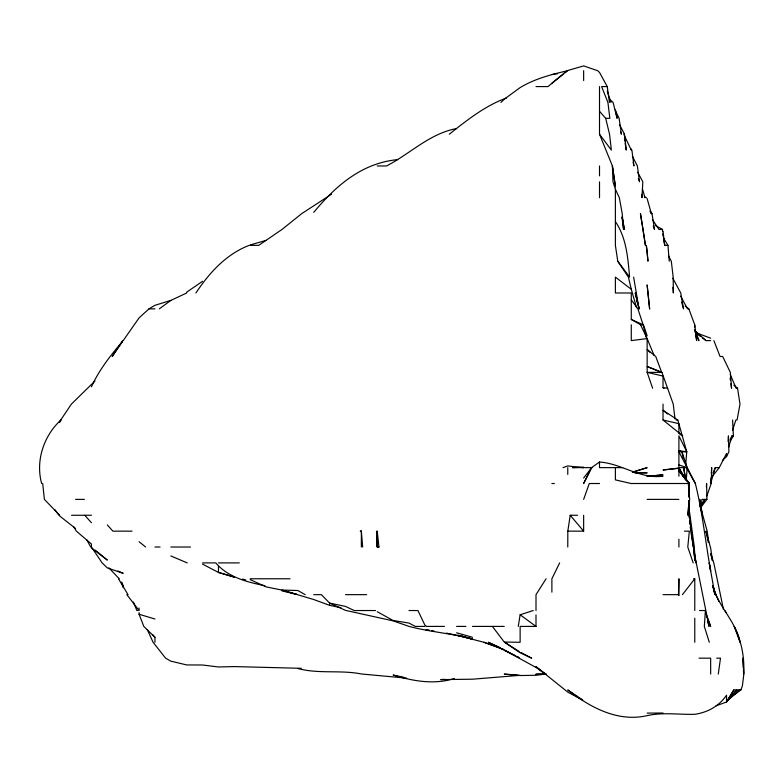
<?xml version="1.0" encoding="UTF-8"?>
<svg xmlns="http://www.w3.org/2000/svg" width="783" height="783" viewBox="0 0 783 783"><rect width="100%" height="100%" fill="white"/><g stroke="black" fill="none" stroke-linecap="round" stroke-linejoin="round"><path stroke-width="1.17" d="M567.763 547.023L567.822 531.148L570.21 515.263L577.58 515.263M689.422 500.611L689.304 515.263L693.327 547.023L690.958 532.283M689.422 496.951L689.373 483.512L678.9 470.965L689.422 483.512L689.236 496.951L689.422 483.512L678.9 469.575L684.391 477.542M678.47 594.659L678.9 578.774L678.9 595.579L678.47 594.659L663.025 594.659M706.403 486.918L706.599 483.512L706.932 499.388L701.216 506.865M688.374 507.325L687.865 515.263L689.657 499.388L688.463 483.512L688.56 487.173M688.658 502.794L688.805 500.523M711.023 477.845L710.661 483.512L715.3 467.637L719.254 467.637L726.536 453.455L726.536 456.587L722.347 460.531M711.316 473.304L711.688 467.637L711.199 483.512L706.814 496.079M728.073 441.553L728.444 435.877L728.895 451.762L726.536 456.587M686.27 480.106L687.171 467.637L681.905 451.762L678.9 450.754L678.9 435.877L686.74 451.762L685.634 465.366M701.177 508.461L701.93 499.388L706.932 499.388M718.285 674.046L720.507 658.16L716.69 658.16M518.268 626.41L520.127 614.782L533.243 610.534M728.709 447.22L731.978 435.877L733.377 435.877L732.594 420.001M732.575 430.21L735.863 420.001L737.077 420.001L739.994 404.126L737.547 388.251L733.877 385.177M583.638 499.388L589.305 483.512L599.514 483.512M730.363 697.673L740.914 689.921L742.411 685.8L743.85 674.046L742.95 658.16L743.351 667.938M712.98 473.098L715.3 467.637M730.001 439.968L731.978 435.877M559.659 562.899L551.888 578.774L551.888 592.154M91.445 386.802C99.089 369.997 110.481 355.462 122.432 341.554L112.223 356.49L122.735 340.615M60.134 421.655L61.035 420.001L59.684 421.156C43.339 436.924 35.548 461.314 41.646 483.512M701.392 505.74L704.935 499.388L701.128 505.348M716.005 705.796L726.536 702.038L733.837 689.921L740.914 689.921M733.837 689.921L726.536 701.94L736.725 689.921L728.102 699.659M730.265 440.995L733.377 435.877M546.084 578.774L536.003 594.659L536.003 610.534M60.731 420.001L71.38 404.126L94.919 381.067M195.907 292.989C209.237 272.885 226.121 254.211 249.18 245.353M123.195 340.615L139.071 317.888L148.976 308.864L154.946 305.311L170.831 300.408L186.706 292.989M583.638 478.002L591.654 467.637L583.638 483.512L591.527 467.637L599.514 462.019C621.565 463.458 640.308 479.441 663.025 476.152L647.15 476.299L663.025 474.811L647.15 476.495M682.443 594.659L694.775 578.774L693.562 578.774M712.09 476.73L719.254 467.637M313.719 212.379C335.76 185.786 361.756 163.06 397.647 159.624M500.934 102.456L504.252 99.216L520.127 87.588C534.701 78.789 551.301 74.434 567.763 70.705M727.407 700.668L739.573 689.921L736.774 692.182M609.448 102.456L607.256 86.58L599.514 72.447L597.683 70.705L583.638 65.899L567.058 70.705L548.012 86.58L536.003 86.58M732.125 695.96L734.914 693.689M449.285 134.216C466.971 120.191 485.108 105.764 506.523 97.944M551.888 83.184L563.094 74.375M564.954 72.907L566.823 71.439M159.311 308.864L170.831 300.398M186.706 292.176L202.582 281.263M331.581 194.174L301.768 213.602L281.968 229.478L258.742 245.353L250.217 245.353M563.006 467.637L567.763 465.924L583.638 467.715M632.4 472.257L647.15 467.657L632.4 472.169M456.616 128.559C429.613 133.531 410.145 153.791 386.538 165.967L377.23 165.967M250.217 244.932L266.093 240.391M454.355 678.47C434.134 684.978 412.905 681.112 393.105 675.044L403.314 677.148M551.888 74.571L557.555 73.68M546.064 674.046L536.003 674.222L546.064 674.046L536.003 675.279L520.127 675.543L504.252 674.104L517.857 675.142M678.9 468.322L663.025 469.986L678.9 468.058L687.22 481.457M444.147 679.262L440.741 679.605L472.501 679.204L520.127 675.318M147.292 629.581L153.086 642.285L165.614 658.16L170.831 661.155L186.706 664.943L202.582 665.002L218.457 666.979L234.332 666.587L301.249 668.31M583.638 467.138L572.461 467.637L583.638 467.637M634.935 472.873L647.15 472.815L634.935 472.736M647.15 713.098L663.025 713.039M607.256 86.58L601.618 86.58L607.911 102.456L609.849 118.331L605.68 118.331L599.514 111.284M623.699 134.216L624.501 134.216L626.234 150.091L625.147 143.289M650.125 211.567L651.319 213.602L651.985 213.602L654.519 229.478L653.237 226.072M662.643 231.66L662.496 229.478L658.953 229.478L652.454 219.553M663.524 239.481L664.757 245.353L667.958 245.353L669.259 261.228M148.976 308.864L154.946 308.864M694.746 327.108L694.717 324.739L688.844 308.864L687.552 308.864L680.633 296.16M636.579 307.729L631.274 289.279L615.389 277.104L615.389 292.989L631.274 292.989L631.274 319.464L640.533 324.739L643.097 324.739L646.572 338.354M702.302 337.835L706.06 340.615L710.661 340.615M674.985 418.866L673.253 404.126L661.899 372.375L647.15 372.375L647.15 338.569L640.533 324.739M737.547 388.251L736.137 388.251L730.226 374.489M676.013 420.001L677.804 420.001L686.74 451.762L678.9 451.762L678.9 476.25M584.568 467.637L592.614 467.637M622.651 467.637L599.514 467.637L599.514 462.019M682.952 476.103L678.9 467.637L687.171 467.637L678.9 451.762M551.888 483.512L554.374 483.512M689.422 483.512L631.098 483.512L615.389 479.871L615.389 467.637M75.559 499.388L84.388 499.388M647.15 499.388L678.9 499.388M71.556 515.263L91.445 515.263M132.043 531.148L112.869 531.148L107.32 524.953M362.676 547.023L361.354 531.148L360.209 531.148L361.354 531.197M567.822 531.148L583.638 531.148L583.638 515.263M684.401 531.148L689.343 531.148L687.777 547.023L693.17 562.899M154.946 547.023L160.075 547.023M170.831 547.023L190.533 547.023M377.23 547.023L378.952 547.023L377.23 531.148L377.23 547.023L376.535 531.148L377.23 546.191L378.952 547.023M202.582 562.899L215.834 562.899C227.814 577.257 247.32 582.18 264.957 585.723M218.457 562.899L239.314 562.899M250.217 578.774L290.053 578.774M313.719 594.659L321.363 594.659L329.604 603.096L345.479 610.349L393.105 620.88L409.098 626.41C429.965 631.94 451.615 633.457 472.501 638.977L457.752 635.267M345.479 594.659L366.679 594.659M137.749 610.534L136.878 610.534L133.394 602.068M375.527 610.534L354.18 610.534L345.479 606.404L329.604 603.096L329.604 605.328L340.938 607.706M408.99 610.534L417.936 610.534L424.866 625.079L426.637 626.41L444.46 626.41M699.483 610.534L705.405 610.534L704.328 626.41L709.3 642.285M424.866 626.41L415.293 626.41L408.99 623.062L393.105 620.488L377.23 611.719M456.616 626.41L465.875 626.41M472.501 626.41L504.252 626.41M536.003 614.89L536.003 626.41L520.127 626.41L520.127 642.285L504.252 642.04L492.38 626.41M699.062 658.16L710.661 658.16L710.661 674.046M406.72 678.156L361.354 673.977C340.38 669.759 318.72 674.153 297.843 668.525M652.63 388.251L647.15 372.375L663.025 376.046L663.025 387.693L667.742 388.251M678.9 450.754L686.74 451.762M431.668 630.677L433.939 631M483.982 642.285L503.117 649.205L483.982 642.285L457.752 635.493L463.428 636.52M457.752 635.424L460.022 635.855M446.408 633.114L456.616 635.248M663.025 404.126L663.025 420.001L678.9 423.662L678.9 433.342L682.424 435.877M281.968 590.901L296.708 594.385L281.968 590.059L266.093 586.888L250.217 579.645M457.752 635.277L472.501 639.114L462.293 636.266M242.505 579.077L245.813 579.978M456.616 632.781L472.501 637.284M234.332 577.012L218.457 572.432L202.582 564.122M139.071 612.658L139.071 614.244L154.946 619.02M234.332 577.237L218.457 572.432L218.457 566.491M678.9 464.975L687.171 467.637M329.604 605.328L313.719 599.524L281.968 590.059L297.843 590.509L305.194 594.659M695.911 332.697L710.661 338.197M187.235 562.899L170.831 555.95M661.899 372.375L647.15 366.503L661.674 372.375L655.743 356.49L647.15 349.512L650.419 352.614M644.35 196.768L646.533 197.717M631.274 319.464L643.097 324.739L637.9 308.864L631.274 299.83M117.9 570.973L123.195 573.342L107.32 567.9L102.142 562.899L91.445 547.023L91.445 544.028L76.372 531.148L73.7 526.802M500.014 647.57L488.377 642.285L519.07 657.651L516.956 656.545M514.832 655.469L504.252 650.086L536.003 667.449L545.467 674.046L536.003 666.656L567.763 692.113L582.581 700.061M521.175 652.64L531.618 658.16L520.127 652.777L504.663 642.285L519.1 651.436M663.025 387.693L664.043 388.251M655.332 225.445L662.496 229.478M677.804 420.001L663.025 410.312L667.674 414.041M682.737 435.877L663.025 420.001M582.65 699.953L567.763 689.921C590.235 707.392 617.679 722.415 647.15 715.633C662.878 712.099 678.861 714.742 694.775 714.302C707.763 712.422 719.058 706.139 726.536 695.206L726.536 702.038M520.127 614.782L536.003 626.41M697.604 334.351L700.423 336.436M685.223 306.133L688.844 308.864M91.445 547.914L107.32 560.09L95.174 550.097M59.684 516.007L75.559 528.496M139.071 541.719L145.658 547.023M694.775 330.563L706.06 340.615M609.703 99.324L613.099 102.456L617.082 118.331L615.389 109.777M154.946 642.285L154.946 637.323L143.808 626.41L139.071 614.244M108.915 567.91L119.261 578.774M84.76 515.263L91.445 522.721M570.21 515.263L583.638 531.148M152.675 634.592L154.946 637.323M126.846 594.659L139.071 610.534L139.071 608.029M599.514 86.58L599.514 134.216L611.366 150.091L609.546 134.216L605.68 118.331M599.514 134.216L612.394 165.967L612.981 181.842L615.389 189.251L615.389 245.353L617.758 261.228L629.601 277.104C627.937 258.184 626.439 237.709 615.389 221.618M54.859 509.664L58.94 515.263L59.684 515.263L44.396 499.388L42.683 483.512M712.98 586.712C718.579 606.747 735.873 621.477 740.062 642.285L734.18 626.41C741.472 641.199 744.79 657.583 743.605 674.046L743.449 670.375M724.774 610.534L726.536 613.05M650.174 210.93L651.985 213.602M118.478 578.774L128.02 594.659M617.758 261.228L628.397 277.104L631.274 289.279M663.641 238.159L667.958 245.353M687.014 468.694L695.343 483.512C702.498 512.19 705.444 541.797 710.661 570.915L709.232 562.899L714.928 594.659L713.705 590.118M679.468 469.34L682.864 475.408M86.659 539.614L90.662 547.023M678.9 467.637L685.125 479.284M637.754 172.319L642.823 181.842L641.982 197.717L641.649 194.321M668.545 255.943L671.305 261.228L673.184 277.104L673.351 292.989L672.949 287.312M672.783 278.18L680.76 292.989L683.559 308.864L681.562 302.062M695.343 483.512L687.278 467.637M619.568 124.683L624.501 134.216M632.38 156.238L637.362 165.967L639.496 181.842M713.724 589.609L718.951 601.461M615.389 110.618L619.118 118.331L621.389 134.216L620.665 131.945M695.823 334.145L698.965 340.615L694.775 329.467M624.208 135.273L631.274 150.091L631.274 148.917M615.389 189.251L619.324 197.717L622.221 213.602L623.562 229.478L622.837 223.811M122.031 582.758L123.195 585.743M713.89 340.615L720.057 356.49L722.68 356.49L730.333 372.375L731.557 388.251L730.911 383.709M654.059 355.365L647.15 338.569L631.274 340.615L631.274 324.739M706.706 616.201L710.661 626.41L705.698 612.795M643.46 324.739L647.15 335.829M607.246 91.122L610.955 102.456M715.838 594.659L712.882 585.586L714.928 593.524M638.399 178.446L639.134 180.707M121.492 582.121L123.195 587.7M642.383 188.644L644.996 197.717M712.941 586.712L714.899 593.524M647.15 198.588L651.319 213.602M699.669 503.929L707.176 531.148L708.713 542.482M707.548 620.743L709.026 626.41L694.775 555.46L695.842 562.899L693.709 547.023L695.059 560.648L694.775 555.216M639.261 308.864L635.228 292.989L639.006 308.864L633.633 277.104M699.601 503.929L702.459 515.263L699.806 499.388L699.992 503.058M712.334 560.54L710.661 553.454L713.793 562.899L723.453 609.399M633.144 162.394L633.946 165.967L631.901 150.091M681.905 451.762L683.422 458.564M708.361 542.482L705.933 531.148L710.661 548.129L712.55 560.628M685.888 480.106L683.676 467.637L685.35 478.981M694.971 330.583L695.343 332.814M695.725 335.046L696.674 340.615L694.775 325.033M624.423 138.748L624.785 141.018M635.884 292.989L637.46 303.197M688.58 505.064L694.325 547.023L694.775 555.01M730.118 378.042L730.441 380.313M615.389 185.777L612.394 165.967L615.389 186.834M622.123 218.134L622.554 221.54M689.079 517.534L688.649 500.611L689.157 515.263L688.609 509.596M689.5 520.94L689.921 524.336M690.205 526.607L690.772 531.148M663.025 231.357L664.757 245.353M662.8 233.853L662.947 236.035M694.13 550.684L694.452 556.791L694.09 550.684M688.658 490.843L688.815 496.951M694.775 578.774L694.775 610.534M694.775 618.159L694.775 642.285M678.9 539.203L678.9 547.023M599.514 165.967L599.514 175.881M599.514 181.842L599.514 197.717M583.638 70.705L583.638 80.551M567.763 467.637L567.763 474.429M361.354 531.148L361.354 547.023M59.684 421.156L59.684 422.477M429.397 630.335L426.001 629.884L429.397 630.364M624.394 229.478L622.103 216.999L624.394 229.478M643.068 229.478L640.445 213.602L645.407 245.353L643.068 229.478M647.15 251.177L646.318 245.353L647.962 261.228L647.15 251.177M649.626 308.864L647.15 285.1L649.626 308.864"/></g></svg>
